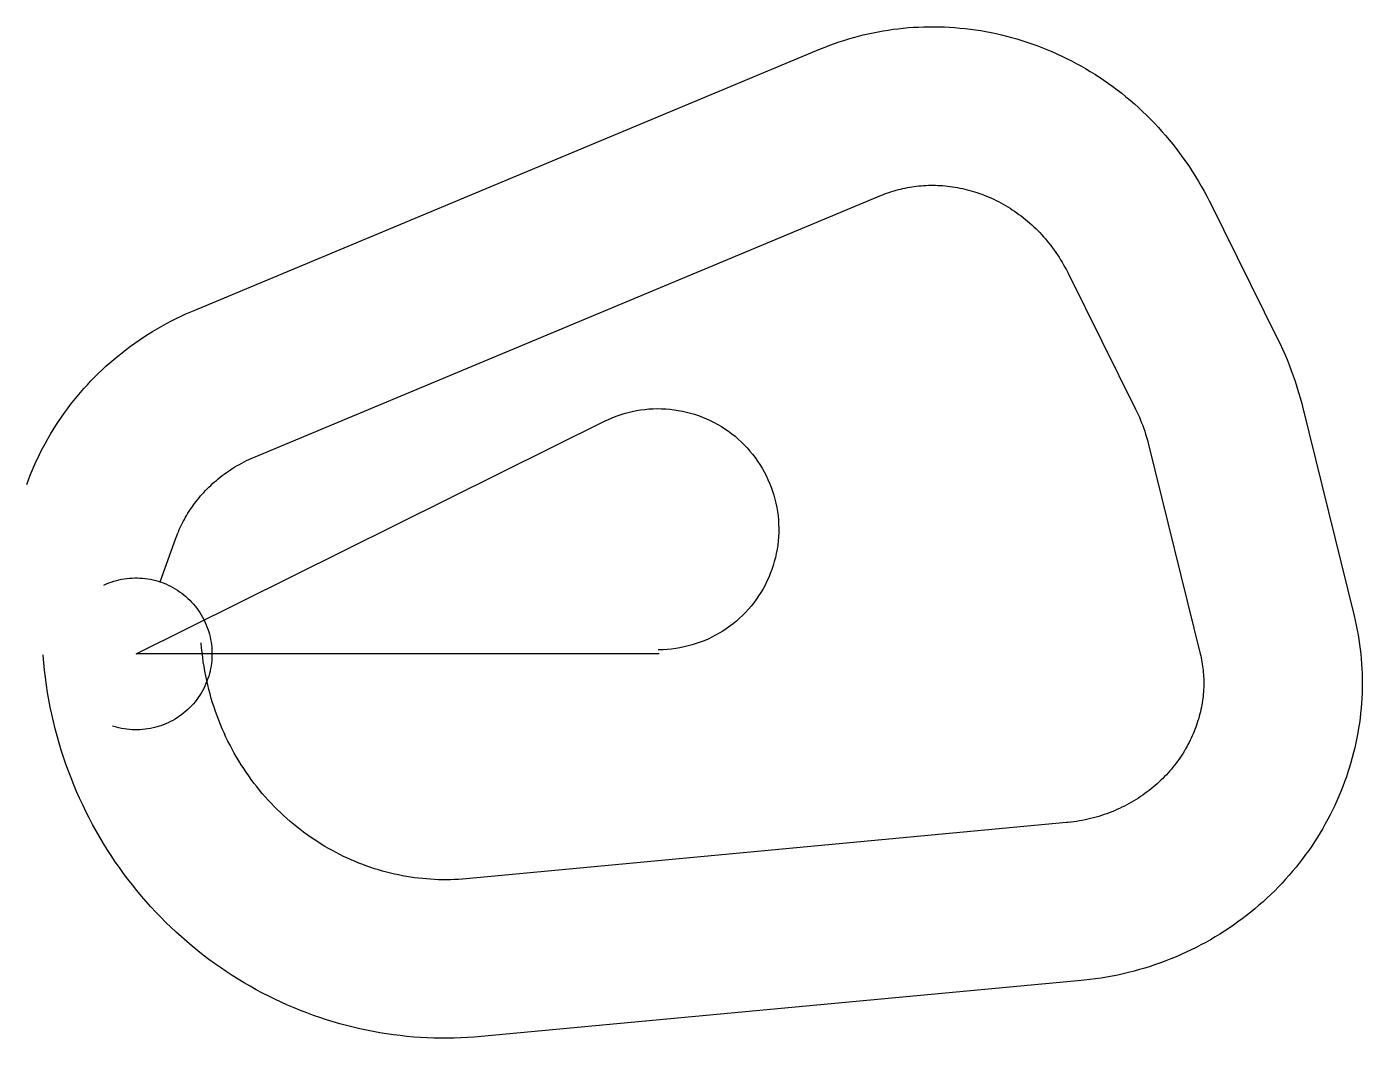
# Model space of a CAD drawing. Header units: metres. Extents: x -3172 to 35579, y -11152 to 18198.
import ezdxf

# ---------------------------------------------------------------- set-up
doc = ezdxf.new("R2010")
doc.units = ezdxf.units.M

msp = doc.modelspace()

# ---------------------------------------------------------------- linework, layer by layer
at = {"layer": 'Boundry', "color": 1}
for p, q in [((1684, 9967), (19860, 17552)), ((3456, 5722), (21631, 13307)), ((31162, 13093), (33122, 9146)), ((27042, 11047), (29002, 7100)), ((33844, 7176), (35344, 1103)), ((29378, 6073), (30878, 0)), ((703, 2090), (1158, 3361)), ((26995, -4896), (9583, -6524)), ((27423, -9476), (10011, -11104))]:
    msp.add_line(p, q, dxfattribs=at)
at = {"layer": 'NorminalTrack', "color": 1}
msp.add_lwpolyline([(15178, 0), (0, 0), (13594, 6751), (13594, 6751), (13704, 6803), (13816, 6852), (13930, 6897), (14045, 6937), (14162, 6974), (14279, 7006), (14398, 7034), (14518, 7059), (14638, 7079), (14760, 7094), (14881, 7106), (15003, 7113), (15125, 7116), (15247, 7115), (15369, 7109), (15491, 7100), (15612, 7086), (15733, 7067), (15853, 7045), (15972, 7018), (16090, 6987), (16207, 6953), (16323, 6914), (16437, 6871), (16550, 6824), (16661, 6773), (16770, 6718), (16878, 6660), (16983, 6598), (17086, 6532), (17186, 6463), (17284, 6390), (17380, 6314), (17472, 6234), (17562, 6152), (17649, 6066), (17733, 5977), (17814, 5886), (17891, 5791), (17966, 5694), (18036, 5595), (18103, 5493), (18167, 5389), (18227, 5282), (18283, 5174), (18336, 5064), (18384, 4952), (18429, 4838), (18469, 4723), (18506, 4606), (18538, 4488), (18567, 4370), (18591, 4250), (18611, 4130), (18627, 4008), (18638, 3887), (18645, 3765), (18648, 3643), (18647, 3521), (18642, 3399), (18632, 3277), (18618, 3156), (18600, 3035), (18577, 2915), (18550, 2796), (18520, 2678), (18485, 2561), (18446, 2445), (18403, 2331), (18356, 2218), (18305, 2107), (18251, 1998), (18192, 1890), (18130, 1785), (18064, 1682), (17995, 1582), (17922, 1484), (17846, 1388), (17767, 1296), (17684, 1206), (17598, 1119), (17509, 1035), (17418, 954), (17324, 877), (17227, 802), (17127, 732), (17025, 664), (16921, 601), (16815, 541), (16706, 485), (16596, 432), (16484, 384), (16370, 339), (16255, 299), (16138, 262), (16021, 230), (15902, 201), (15782, 177), (15662, 157), (15541, 141), (15419, 130), (15297, 123), (15175, 120), (15150, 120)], dxfattribs=at)
at = {"layer": 'WindSpiral', "color": 5}
for points in [[(19860, 17552), (19993, 17607), (20128, 17659), (20264, 17709), (20401, 17756), (20539, 17802), (20678, 17844), (20818, 17885), (20959, 17923), (21100, 17959), (21243, 17992), (21386, 18023), (21531, 18052), (21676, 18078), (21821, 18101), (21968, 18122), (22114, 18140), (22262, 18156), (22410, 18170), (22558, 18180), (22707, 18189), (22856, 18194), (23006, 18197), (23156, 18198), (23306, 18195), (23456, 18191), (23606, 18183), (23757, 18173), (23907, 18160), (24058, 18145), (24208, 18127), (24359, 18106), (24509, 18083), (24659, 18056), (24809, 18028), (24959, 17996), (25108, 17962), (25257, 17926), (25406, 17886), (25554, 17844), (25701, 17800), (25848, 17752), (25995, 17702), (26140, 17650), (26285, 17594), (26430, 17537), (26573, 17476), (26716, 17413), (26857, 17347), (26998, 17279), (27138, 17208), (27277, 17135), (27415, 17059), (27551, 16981), (27687, 16900), (27821, 16817), (27954, 16731), (28085, 16642), (28216, 16552), (28345, 16459), (28472, 16363), (28598, 16265), (28722, 16165), (28845, 16062), (28967, 15958), (29086, 15851), (29204, 15741), (29320, 15630), (29435, 15516), (29547, 15400), (29658, 15282), (29767, 15162), (29873, 15039), (29978, 14915), (30081, 14789), (30182, 14661), (30280, 14530), (30377, 14398), (30471, 14264), (30563, 14128), (30653, 13991), (30741, 13851), (30826, 13710), (30909, 13568), (30990, 13423), (31068, 13277), (31144, 13129), (31162, 13093)], [(21631, 13307), (21690, 13331), (21750, 13355), (21811, 13377), (21872, 13398), (21934, 13418), (21996, 13437), (22059, 13456), (22122, 13473), (22186, 13489), (22251, 13504), (22316, 13518), (22381, 13531), (22447, 13543), (22513, 13553), (22580, 13563), (22647, 13571), (22715, 13579), (22783, 13585), (22851, 13590), (22920, 13594), (22989, 13596), (23058, 13598), (23128, 13598), (23197, 13597), (23267, 13594), (23338, 13591), (23408, 13586), (23479, 13580), (23549, 13573), (23620, 13564), (23691, 13555), (23762, 13544), (23833, 13531), (23904, 13518), (23975, 13503), (24046, 13487), (24117, 13469), (24188, 13450), (24259, 13430), (24330, 13409), (24400, 13386), (24471, 13362), (24541, 13337), (24611, 13310), (24680, 13282), (24750, 13253), (24819, 13222), (24888, 13190), (24957, 13157), (25025, 13123), (25093, 13087), (25160, 13050), (25227, 13011), (25293, 12971), (25359, 12930), (25425, 12888), (25490, 12845), (25554, 12800), (25618, 12754), (25681, 12706), (25744, 12658), (25806, 12608), (25867, 12557), (25928, 12504), (25987, 12451), (26046, 12396), (26105, 12340), (26162, 12283), (26219, 12225), (26275, 12165), (26329, 12104), (26383, 12043), (26436, 11980), (26489, 11916), (26540, 11851), (26590, 11784), (26639, 11717), (26687, 11649), (26734, 11579), (26780, 11509), (26825, 11438), (26869, 11365), (26912, 11292), (26953, 11217), (26993, 11142), (27032, 11066), (27042, 11047)], [(-3172, 4913), (-3122, 5050), (-3069, 5185), (-3014, 5321), (-2956, 5455), (-2896, 5589), (-2833, 5721), (-2768, 5853), (-2701, 5984), (-2631, 6114), (-2559, 6243), (-2485, 6371), (-2408, 6498), (-2329, 6624), (-2247, 6748), (-2163, 6872), (-2077, 6994), (-1989, 7114), (-1898, 7234), (-1805, 7352), (-1710, 7468), (-1613, 7583), (-1513, 7697), (-1412, 7809), (-1308, 7919), (-1203, 8028), (-1095, 8135), (-985, 8240), (-873, 8344), (-759, 8445), (-643, 8545), (-526, 8643), (-406, 8739), (-285, 8833), (-161, 8926), (-36, 9016), (91, 9104), (219, 9190), (349, 9274), (481, 9356), (615, 9435), (750, 9513), (887, 9588), (1025, 9661), (1165, 9731), (1306, 9799), (1448, 9865), (1592, 9928), (1684, 9967)], [(33122, 9146), (33195, 8996), (33265, 8845), (33332, 8693), (33397, 8539), (33460, 8384), (33520, 8227), (33577, 8070), (33631, 7911), (33683, 7751), (33732, 7589), (33778, 7427), (33822, 7264), (33844, 7176)], [(29002, 7100), (29040, 7022), (29076, 6944), (29111, 6865), (29145, 6785), (29177, 6705), (29208, 6623), (29238, 6541), (29267, 6458), (29294, 6374), (29319, 6290), (29344, 6205), (29366, 6119), (29378, 6073)], [(1158, 3361), (1181, 3422), (1205, 3484), (1230, 3544), (1256, 3605), (1283, 3665), (1311, 3726), (1341, 3786), (1371, 3845), (1403, 3904), (1436, 3963), (1470, 4022), (1505, 4080), (1542, 4138), (1579, 4195), (1618, 4252), (1658, 4309), (1699, 4364), (1741, 4420), (1784, 4475), (1828, 4529), (1874, 4583), (1920, 4636), (1968, 4688), (2017, 4740), (2066, 4791), (2117, 4842), (2169, 4891), (2222, 4940), (2276, 4989), (2331, 5036), (2387, 5083), (2444, 5129), (2502, 5174), (2561, 5218), (2621, 5261), (2682, 5303), (2744, 5345), (2807, 5385), (2870, 5425), (2935, 5463), (3000, 5500), (3067, 5537), (3134, 5572), (3202, 5607), (3271, 5640), (3340, 5672), (3411, 5703), (3456, 5722)], [(-932, 1998), (-861, 2029), (-790, 2058), (-718, 2085), (-645, 2108), (-571, 2130), (-496, 2148), (-421, 2164), (-345, 2178), (-269, 2188), (-192, 2196), (-115, 2202), (-38, 2204), (38, 2204), (115, 2202), (192, 2196), (269, 2188), (345, 2178), (421, 2164), (496, 2148), (571, 2130), (645, 2108), (718, 2085), (790, 2058), (861, 2029), (932, 1998), (1001, 1964), (1069, 1928), (1136, 1890), (1201, 1849), (1265, 1806), (1327, 1761), (1387, 1713), (1446, 1664), (1504, 1612), (1559, 1559), (1612, 1504), (1664, 1446), (1713, 1387), (1761, 1327), (1806, 1265), (1849, 1201), (1890, 1136), (1928, 1069), (1964, 1001), (1998, 932), (2029, 861), (2058, 790), (2085, 718), (2108, 645), (2130, 571), (2148, 496), (2164, 421), (2178, 345), (2188, 269), (2196, 192), (2202, 115), (2204, 38), (2204, -38), (2202, -115), (2196, -192), (2188, -269), (2178, -345), (2164, -421), (2148, -496), (2130, -571), (2108, -645), (2085, -718), (2058, -790), (2029, -861), (1998, -932), (1964, -1001), (1928, -1069), (1890, -1136), (1849, -1201), (1806, -1265), (1761, -1327), (1713, -1387), (1664, -1446), (1612, -1504), (1559, -1559), (1504, -1612), (1446, -1664), (1387, -1713), (1327, -1761), (1265, -1806), (1201, -1849), (1136, -1890), (1069, -1928), (1001, -1964), (932, -1998), (861, -2029), (790, -2058), (718, -2085), (645, -2108), (571, -2130), (496, -2148), (421, -2164), (345, -2178), (269, -2188), (192, -2196), (115, -2202), (38, -2204), (-38, -2204), (-115, -2202), (-192, -2196), (-269, -2188), (-345, -2178), (-421, -2164), (-496, -2148), (-571, -2130), (-645, -2108), (-681, -2097)], [(35344, 1103), (35376, 967), (35406, 831), (35434, 693), (35459, 555), (35482, 416), (35503, 277), (35521, 137), (35537, -4), (35550, -145), (35561, -287), (35569, -429), (35575, -571), (35578, -714), (35579, -857), (35578, -1000), (35574, -1143), (35567, -1287), (35558, -1431), (35546, -1575), (35532, -1718), (35515, -1862), (35496, -2006), (35474, -2150), (35450, -2293), (35423, -2437), (35394, -2580), (35362, -2722), (35327, -2865), (35290, -3007), (35251, -3149), (35208, -3290), (35164, -3431), (35117, -3571), (35067, -3710), (35014, -3849), (34960, -3987), (34902, -4125), (34843, -4261), (34780, -4397), (34716, -4532), (34649, -4666), (34579, -4799), (34507, -4931), (34432, -5062), (34355, -5192), (34276, -5321), (34195, -5448), (34111, -5575), (34024, -5700), (33936, -5823), (33845, -5946), (33751, -6067), (33656, -6186), (33558, -6304), (33458, -6421), (33356, -6536), (33252, -6649), (33145, -6761), (33037, -6871), (32926, -6979), (32814, -7085), (32699, -7190), (32582, -7293), (32463, -7394), (32343, -7493), (32220, -7590), (32096, -7685), (31970, -7778), (31842, -7869), (31712, -7957), (31580, -8044), (31447, -8129), (31312, -8211), (31175, -8291), (31037, -8369), (30897, -8444), (30756, -8518), (30613, -8588), (30469, -8657), (30323, -8723), (30176, -8786), (30028, -8847), (29878, -8906), (29728, -8962), (29576, -9015), (29422, -9066), (29268, -9114), (29113, -9160), (28956, -9203), (28799, -9243), (28641, -9281), (28482, -9316), (28322, -9348), (28161, -9378), (27999, -9404), (27837, -9428), (27674, -9449), (27511, -9468), (27423, -9476)], [(9583, -6524), (9469, -6533), (9354, -6541), (9240, -6547), (9125, -6550), (9009, -6552), (8894, -6552), (8778, -6550), (8662, -6545), (8546, -6539), (8429, -6530), (8313, -6520), (8196, -6507), (8080, -6493), (7963, -6476), (7847, -6457), (7731, -6436), (7615, -6413), (7499, -6388), (7383, -6361), (7267, -6332), (7152, -6301), (7037, -6268), (6922, -6232), (6808, -6195), (6694, -6155), (6581, -6114), (6468, -6070), (6356, -6024), (6244, -5976), (6133, -5927), (6023, -5875), (5913, -5821), (5804, -5765), (5696, -5707), (5588, -5647), (5482, -5585), (5376, -5521), (5271, -5455), (5167, -5387), (5064, -5318), (4963, -5246), (4862, -5172), (4762, -5097), (4664, -5019), (4566, -4940), (4470, -4859), (4375, -4776), (4281, -4691), (4189, -4604), (4098, -4516), (4009, -4426), (3920, -4334), (3834, -4240), (3748, -4145), (3664, -4048), (3582, -3950), (3501, -3849), (3422, -3748), (3345, -3644), (3269, -3539), (3195, -3433), (3123, -3325), (3052, -3216), (2983, -3105), (2916, -2993), (2851, -2879), (2788, -2764), (2727, -2648), (2667, -2530), (2610, -2412), (2554, -2292), (2500, -2170), (2449, -2048), (2399, -1925), (2352, -1800), (2307, -1674), (2264, -1548), (2222, -1420), (2184, -1292), (2147, -1162), (2112, -1032), (2080, -901), (2050, -769), (2022, -636), (1997, -503), (1973, -369), (1952, -234), (1934, -99), (1918, 37), (1904, 173), (1892, 310), (1891, 318)], [(30878, 0), (30892, -58), (30905, -116), (30917, -175), (30927, -234), (30937, -294), (30946, -354), (30954, -414), (30961, -475), (30966, -536), (30971, -598), (30975, -659), (30977, -722), (30979, -784), (30979, -847), (30979, -910), (30977, -973), (30974, -1036), (30970, -1100), (30965, -1164), (30958, -1228), (30951, -1292), (30942, -1356), (30933, -1420), (30922, -1485), (30910, -1549), (30896, -1614), (30882, -1678), (30866, -1742), (30850, -1807), (30832, -1871), (30812, -1935), (30792, -2000), (30770, -2064), (30748, -2128), (30724, -2191), (30698, -2255), (30672, -2318), (30644, -2381), (30616, -2444), (30586, -2507), (30554, -2569), (30522, -2631), (30488, -2692), (30454, -2753), (30418, -2814), (30380, -2875), (30342, -2935), (30303, -2994), (30262, -3053), (30220, -3111), (30177, -3169), (30133, -3227), (30087, -3284), (30041, -3340), (29993, -3395), (29944, -3450), (29894, -3504), (29843, -3558), (29791, -3611), (29738, -3663), (29684, -3714), (29628, -3765), (29572, -3815), (29514, -3863), (29456, -3912), (29396, -3959), (29336, -4005), (29274, -4050), (29211, -4095), (29148, -4138), (29083, -4181), (29018, -4222), (28951, -4263), (28884, -4302), (28816, -4341), (28747, -4378), (28677, -4414), (28606, -4450), (28534, -4484), (28462, -4516), (28388, -4548), (28314, -4579), (28239, -4608), (28164, -4636), (28087, -4663), (28010, -4688), (27933, -4713), (27854, -4736), (27776, -4757), (27696, -4778), (27616, -4797), (27535, -4814), (27454, -4831), (27372, -4846), (27290, -4859), (27207, -4872), (27124, -4882), (27040, -4892), (26995, -4896)], [(10011, -11104), (9817, -11120), (9622, -11133), (9428, -11143), (9232, -11149), (9037, -11152), (8841, -11152), (8645, -11148), (8448, -11140), (8252, -11129), (8056, -11115), (7859, -11097), (7663, -11076), (7467, -11051), (7271, -11023), (7075, -10992), (6880, -10957), (6685, -10918), (6490, -10876), (6296, -10831), (6103, -10782), (5910, -10730), (5718, -10674), (5527, -10615), (5336, -10553), (5147, -10487), (4958, -10418), (4770, -10345), (4584, -10269), (4398, -10190), (4214, -10107), (4031, -10021), (3849, -9932), (3668, -9839), (3489, -9743), (3312, -9644), (3136, -9542), (2962, -9436), (2789, -9328), (2618, -9216), (2448, -9101), (2281, -8983), (2115, -8862), (1952, -8738), (1790, -8611), (1630, -8481), (1473, -8348), (1318, -8212), (1164, -8074), (1013, -7932), (865, -7788), (719, -7641), (575, -7491), (433, -7339), (295, -7184), (158, -7026), (25, -6866), (-106, -6703), (-235, -6538), (-360, -6370), (-483, -6200), (-603, -6028), (-720, -5853), (-834, -5676), (-945, -5497), (-1054, -5316), (-1159, -5133), (-1261, -4948), (-1360, -4760), (-1455, -4571), (-1548, -4380), (-1637, -4187), (-1723, -3993), (-1806, -3797), (-1885, -3599), (-1961, -3399), (-2034, -3198), (-2103, -2995), (-2168, -2791), (-2231, -2586), (-2289, -2379), (-2344, -2171), (-2396, -1962), (-2444, -1752), (-2488, -1541), (-2529, -1329), (-2566, -1116), (-2599, -902), (-2629, -687), (-2654, -471), (-2676, -255), (-2695, -38), (-2696, -26)]]:
    msp.add_lwpolyline(points, dxfattribs=at)

doc.saveas('drawing.dxf')
